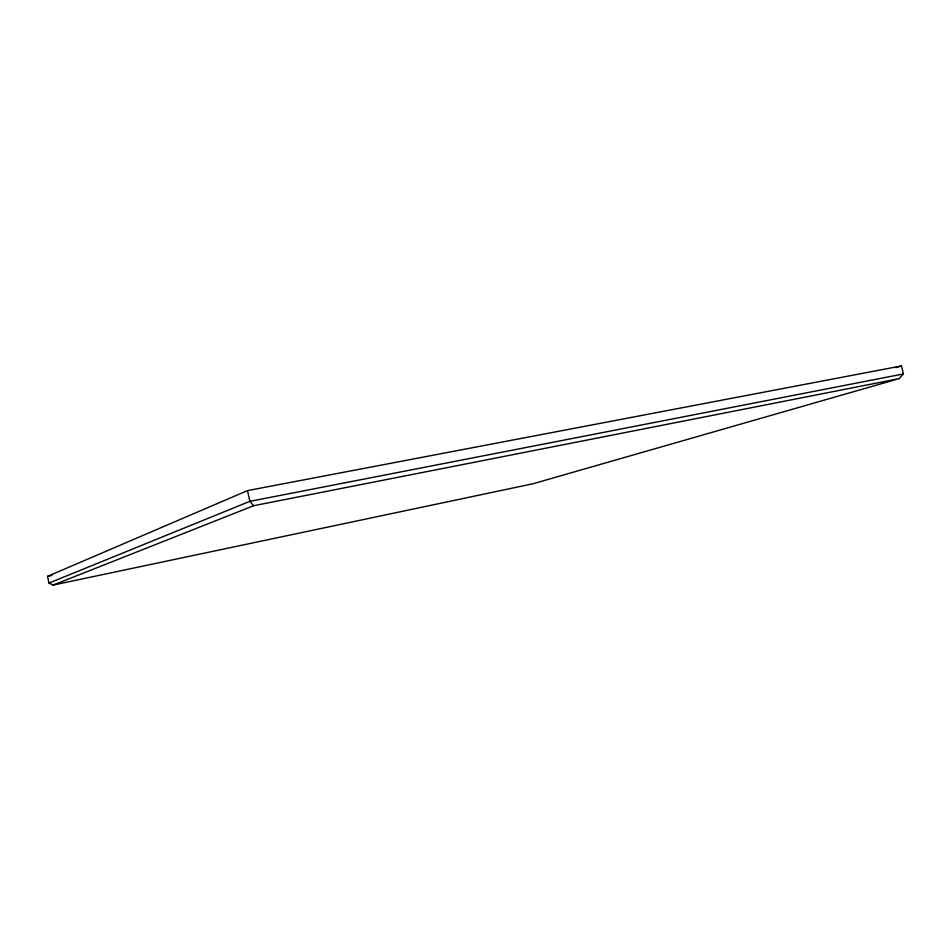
<?xml version="1.0" encoding="UTF-8"?>
<svg xmlns="http://www.w3.org/2000/svg" width="951" height="951" viewBox="0 0 951 951"><rect width="100%" height="100%" fill="white"/><g stroke="black" fill="none" stroke-linecap="round" stroke-linejoin="round"><path stroke-width="1.43" d="M899.159 378.617L903.45 373.933L901.465 365.933L247.486 490.609L47.55 576.365L49 583.058L53.173 585.067L532.893 483.786L899.159 378.617L253.655 505.718L53.173 585.067M49 583.058L249.887 501.332L903.45 373.933M895.771 367.621L901.465 365.933M47.55 576.365L51.913 575.462M253.655 505.718L249.887 501.332L247.486 490.609"/></g></svg>
